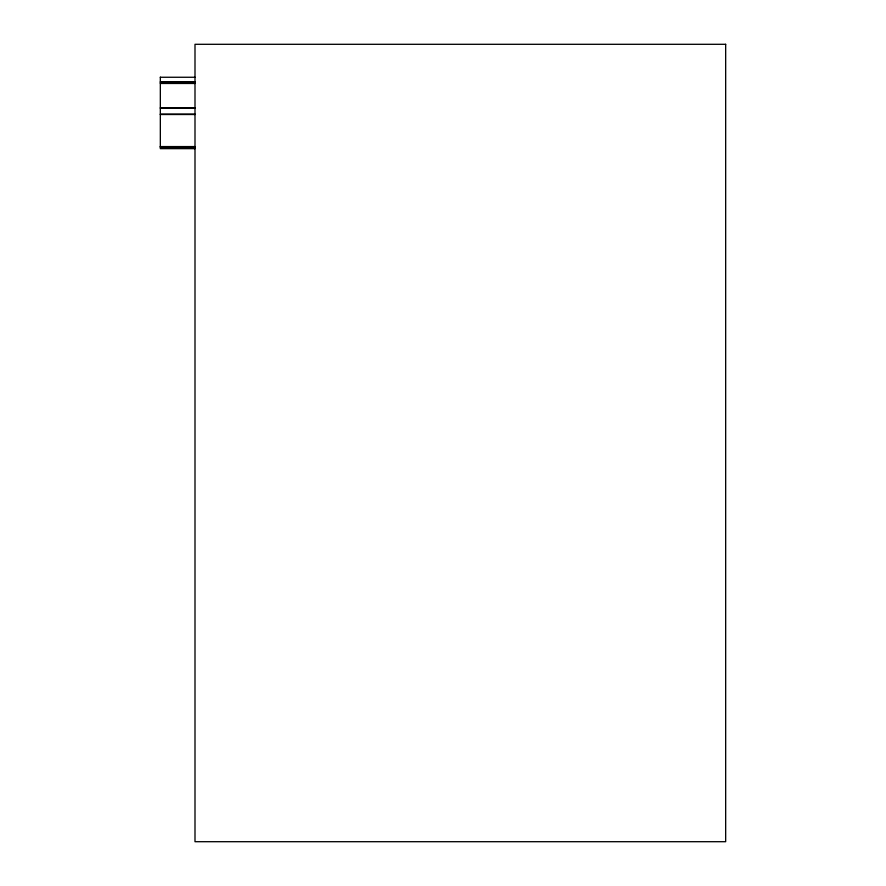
<?xml version="1.0" encoding="UTF-8"?>
<svg xmlns="http://www.w3.org/2000/svg" width="886" height="886" viewBox="0 0 886 886"><rect width="100%" height="100%" fill="white"/><g stroke="black" fill="none" stroke-linecap="round" stroke-linejoin="round"><path stroke-width="1.33" d="M160.333 77.259L194.998 77.259M160.333 81.966L194.998 81.966M160.333 82.154L194.998 82.154M160.333 83.461L194.998 83.461M160.333 107.738L194.998 107.738M160.333 108.291L194.998 108.291M160.333 114.128L194.998 114.128M160.333 114.504L194.998 114.504M160.333 146.578L194.998 146.578M160.333 146.677L194.998 146.677M160.333 147.331L194.998 147.331M194.998 148.649L160.333 148.649L160.333 77.16M725.667 44.3L194.998 44.3L194.998 841.7L725.667 841.7L725.667 44.3"/></g></svg>
